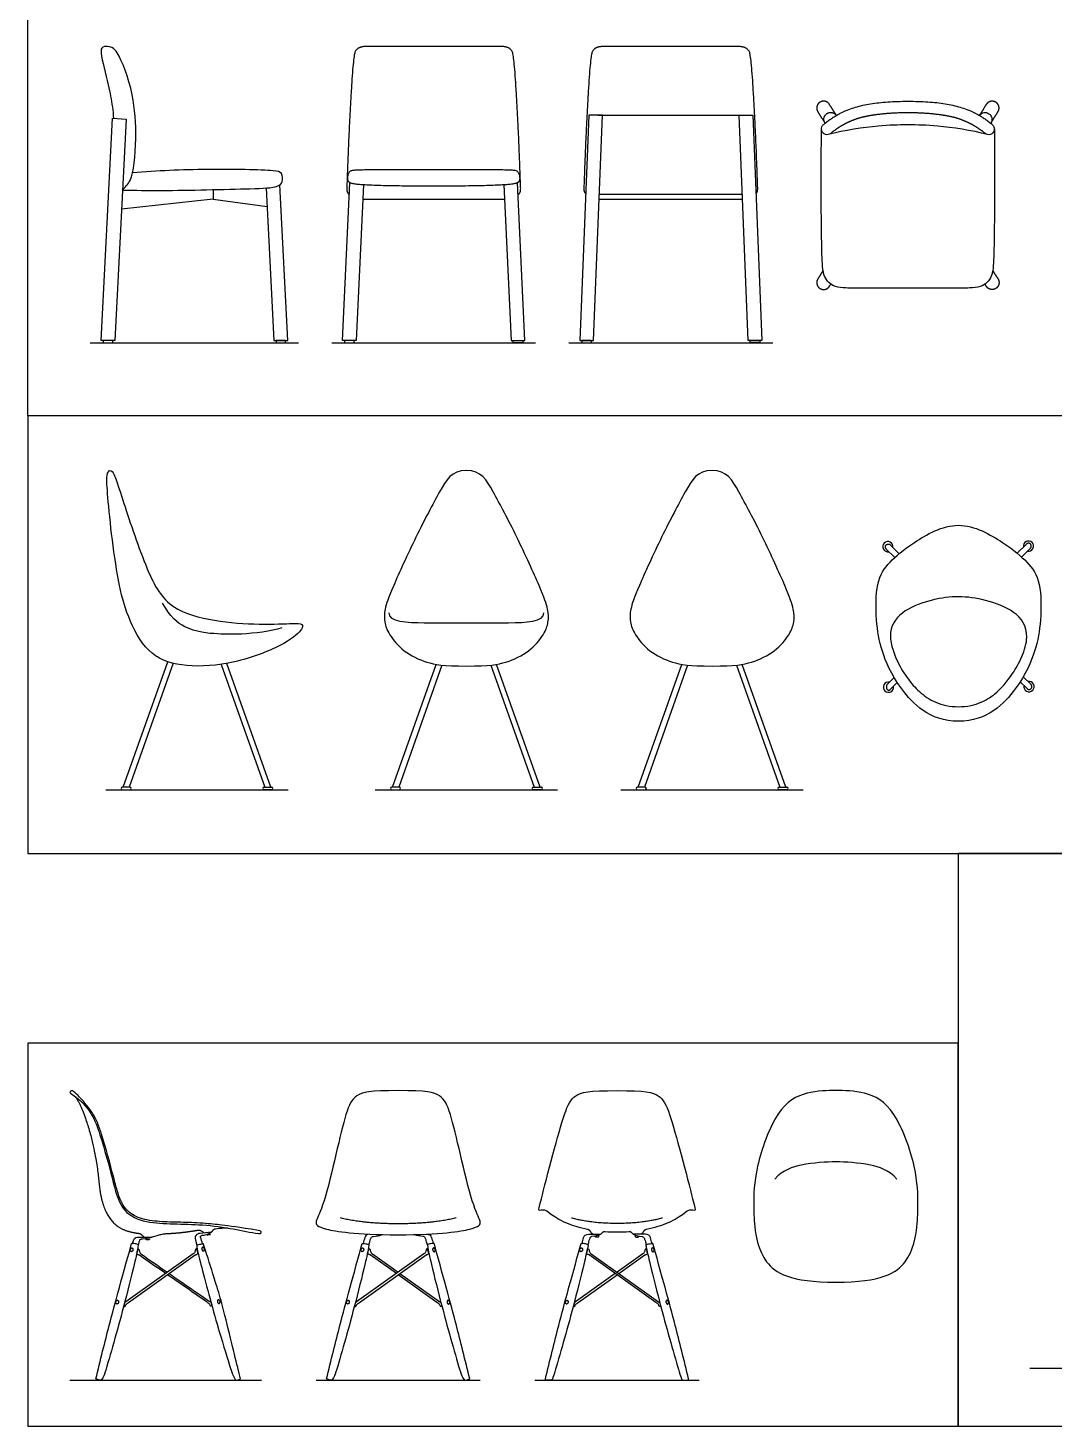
# Model space of a CAD drawing. Header units: millimetres. Extents: x 0 to 12.5, y -0.3 to 20.
# Drawn here: x 0.043 to 2.901, y 8.109 to 12.003 of the extents above; entities that cross this region are included whole.
import ezdxf

# ---------------------------------------------------------------- set-up
doc = ezdxf.new("R2010")
doc.units = ezdxf.units.MM
for name, color, linetype, true_color in [('AG-DETAIL', 7, 'Continuous', 0x66ffff), ('AG-DETAIL-DIAGRAM', 7, 'Continuous', 0xccff66), ('AG-DIAGRAM', 7, 'Continuous', 0xfecc66), ('AG-FURNITURE', 7, 'Continuous', 0x66ccff), ('X-VPRT', 6, 'Continuous', 0xff00ff)]:
    doc.layers.add(name, color=color, linetype=linetype, true_color=true_color)

msp = doc.modelspace()

# ---------------------------------------------------------------- linework, layer by layer
at = {"layer": 'AG-DETAIL'}
msp.add_open_spline([(2.7854, 10.205), (2.7699, 10.1821), (2.7521, 10.161), (2.7231, 10.1379), (2.698, 10.1241), (2.6682, 10.1148), (2.635, 10.1119), (2.6018, 10.1148), (2.572, 10.1241), (2.5469, 10.1379), (2.5179, 10.161), (2.4912, 10.1927), (2.4563, 10.2502), (2.4252, 10.3604), (2.5697, 10.4223), (2.7003, 10.4223), (2.8448, 10.3604), (2.8137, 10.2502), (2.7947, 10.2188), (2.7854, 10.205)], degree=3, knots=[1.787258, 1.787258, 1.787258, 1.787258, 2.222495, 2.307141, 2.394358, 2.487549, 2.592821, 2.698094, 2.791285, 2.878501, 2.963147, 3.137518, 3.372861, 3.79175, 4.721974, 5.652198, 6.582416, 6.843283, 7.104149, 7.104149, 7.104149, 7.104149], dxfattribs=at)
at = {"layer": 'AG-DETAIL-DIAGRAM'}
msp.add_open_spline([(1.8108, 8.6885), (1.7553, 8.6734), (1.6838, 8.6734), (1.6123, 8.6734), (1.5568, 8.6885)], degree=2, knots=[0.1470766, 0.1470766, 0.1470766, 0.5937379, 0.5937379, 1.0403992, 1.0403992, 1.0403992], dxfattribs=at)
at = {"layer": 'AG-DIAGRAM'}
msp.add_line((2.8338, 8.2707), (4.0174, 8.2707), dxfattribs=at)
for points in [[(0.2164, 11.1265), (0.7966, 11.1265)], [(0.8896, 11.1265), (1.4569, 11.1265)], [(1.5492, 11.1265), (2.1181, 11.1265)], [(0.2598, 9.8816), (0.7678, 9.8816)], [(1.0102, 9.8816), (1.5182, 9.8816)], [(1.6946, 9.8816), (2.2026, 9.8816)], [(0.1598, 8.2369), (0.6932, 8.2369)], [(0.8456, 8.2369), (1.3028, 8.2369)], [(1.4552, 8.2369), (1.9124, 8.2369)]]:
    msp.add_lwpolyline(points, dxfattribs=at)
msp.add_open_spline([(0.7499, 10.3327), (0.7201, 10.3223), (0.6492, 10.3141), (0.5778, 10.3141), (0.4873, 10.3222), (0.4391, 10.3629), (0.418, 10.4014)], degree=3, knots=[0.266095, 0.266095, 0.266095, 0.266095, 2, 3, 4, 4.700487, 4.700487, 4.700487, 4.700487], dxfattribs=at)
at = {"layer": 'AG-FURNITURE'}
for p, q in [((0.3084, 9.8885), (0.4322, 10.2381)), ((0.4475, 10.2337), (0.3252, 9.8885)), ((0.5812, 10.2308), (0.7024, 9.8885)), ((0.7192, 9.8885), (0.5971, 10.2334)), ((1.0588, 9.8885), (1.1801, 10.2308)), ((1.1961, 10.2287), (1.0757, 9.8885)), ((1.3323, 10.2287), (1.4528, 9.8885)), ((1.4697, 9.8885), (1.3484, 10.2308)), ((1.7432, 9.8885), (1.8645, 10.2308)), ((1.8805, 10.2287), (1.7601, 9.8885)), ((2.0167, 10.2287), (2.1372, 9.8885)), ((2.1541, 9.8885), (2.0328, 10.2308)), ((0.5168, 8.5898), (0.5136, 8.6025)), ((0.9889, 8.5898), (0.9921, 8.6025)), ((1.1595, 8.5898), (1.1562, 8.6025)), ((1.5985, 8.5898), (1.6017, 8.6025)), ((1.7691, 8.5898), (1.7658, 8.6025)), ((0.3127, 8.4544), (0.3095, 8.4424)), ((0.9554, 8.4544), (0.9522, 8.4424)), ((1.193, 8.4544), (1.1962, 8.4424)), ((1.565, 8.4544), (1.5618, 8.4424)), ((1.8026, 8.4544), (1.8058, 8.4424))]:
    msp.add_line(p, q, dxfattribs=at)
for points in [[(0.2465, 11.1329), (0.2782, 11.7518), (0.3165, 11.7497), (0.2848, 11.1329)], [(1.6179, 11.1329), (1.643, 11.7604), (1.605, 11.7604), (1.5799, 11.1329)], [(2.0494, 11.1329), (2.0243, 11.7604), (2.0623, 11.7604), (2.0874, 11.1329)], [(0.2791, 11.1329), (0.2522, 11.1329), (0.2522, 11.1265), (0.2791, 11.1265)], [(0.7608, 11.1329), (0.7339, 11.1329), (0.7339, 11.1265), (0.7608, 11.1265)]]:
    msp.add_lwpolyline(points, close=True, dxfattribs=at)
for points in [[(1.6304, 11.7604), (1.8337, 11.7604), (2.0369, 11.7604)], [(0.7064, 11.5576), (0.7282, 11.1329), (0.7665, 11.1329), (0.7443, 11.5663)], [(0.9778, 11.5663), (0.9576, 11.1329), (0.9193, 11.1329), (0.9397, 11.5725)], [(1.3687, 11.5663), (1.3889, 11.1329), (1.4273, 11.1329), (1.4068, 11.5725)], [(0.5589, 11.5531), (0.5589, 11.5268)], [(2.0331, 11.5393), (1.8337, 11.5393), (1.6342, 11.5393)], [(0.5589, 11.5268), (0.3036, 11.4988)], [(0.5589, 11.5268), (0.709, 11.5059)], [(0.9759, 11.5268), (1.1733, 11.5268), (1.3706, 11.5268)], [(1.6337, 11.5268), (1.8337, 11.5268), (2.0336, 11.5268)], [(2.4696, 10.5388), (2.444, 10.5642)], [(2.8242, 10.5658), (2.7988, 10.5402)], [(2.8108, 10.5298), (2.8355, 10.5547)], [(2.4328, 10.553), (2.4576, 10.5283)], [(2.4558, 10.1943), (2.4344, 10.1727)], [(2.4457, 10.1615), (2.4645, 10.1805)], [(2.8066, 10.1823), (2.8259, 10.1631)], [(2.8371, 10.1744), (2.8152, 10.1961)], [(0.5032, 8.5884), (0.3155, 8.4548)], [(0.3234, 8.4536), (0.5091, 8.5858)], [(1.1458, 8.5884), (0.9582, 8.4548)], [(0.9661, 8.4536), (1.1518, 8.5858)], [(1.0694, 8.534), (0.9966, 8.5858)], [(1.0026, 8.5884), (1.0742, 8.5374)], [(1.7919, 8.4536), (1.6062, 8.5858)], [(1.6122, 8.5884), (1.7998, 8.4548)], [(1.7554, 8.5884), (1.6838, 8.5374)], [(1.6886, 8.534), (1.7614, 8.5858)], [(1.1823, 8.4536), (1.0742, 8.5305)], [(1.079, 8.534), (1.1902, 8.4548)], [(1.679, 8.534), (1.5678, 8.4548)], [(1.5757, 8.4536), (1.6838, 8.5305)], [(1.4993, 8.2369), (1.4882, 8.2369)], [(1.8683, 8.2369), (1.8794, 8.2369)]]:
    msp.add_lwpolyline(points, dxfattribs=at)
at = {"layer": 'AG-FURNITURE', "extrusion": (0, 0, -1)}
msp.add_arc((-2.709, 11.7488), 0.0192, 34.8999, 214.3883, dxfattribs=at)
at = {"layer": 'AG-FURNITURE'}
for centre, radius, start, end in [((2.4384, 10.5586), 0.0143, 349.0544, 281.4301), ((2.8299, 10.5602), 0.0143, 259.0544, 191.4301), ((2.44, 10.1671), 0.0143, 79.0544, 11.4301), ((2.8315, 10.1688), 0.0143, 169.0544, 101.4301), ((0.3056, 9.8851), 0.00343, 90, 180), ((0.3056, 9.8851), 0.00343, 180, 270), ((0.3273, 9.8851), 0.00343, 0, 90), ((0.3273, 9.8851), 0.00343, 270, 0), ((0.7004, 9.8851), 0.00343, 90, 180), ((0.7004, 9.8851), 0.00343, 180, 270), ((0.722, 9.8851), 0.00343, 0, 90), ((0.722, 9.8851), 0.00343, 270, 0), ((1.056, 9.8851), 0.00343, 90, 180), ((1.056, 9.8851), 0.00343, 180, 270), ((1.0777, 9.8851), 0.00343, 0, 90), ((1.0777, 9.8851), 0.00343, 270, 0), ((1.4508, 9.8851), 0.00343, 90, 180), ((1.4508, 9.8851), 0.00343, 180, 270), ((1.4725, 9.8851), 0.00343, 0, 90), ((1.4725, 9.8851), 0.00343, 270, 0), ((1.7404, 9.8851), 0.00343, 90, 180), ((1.7404, 9.8851), 0.00343, 180, 270), ((1.7621, 9.8851), 0.00343, 0, 90), ((1.7621, 9.8851), 0.00343, 270, 0), ((2.1352, 9.8851), 0.00343, 90, 180), ((2.1352, 9.8851), 0.00343, 180, 270), ((2.1569, 9.8851), 0.00343, 0, 90), ((2.1569, 9.8851), 0.00343, 270, 0), ((1.6275, 8.66), 0.0198, 213.0331, 234.7018), ((1.6275, 8.66), 0.0198, 305.3038, 319.7433), ((1.74, 8.66), 0.0198, 220.2567, 234.6962), ((1.74, 8.66), 0.0198, 305.2982, 326.9669), ((0.3734, 8.6298), 0.00164, 178.9099, 267.4984), ((0.3796, 8.6295), 0.00164, 267.4984, 357.4984), ((0.5431, 8.6427), 0.00164, 196.65, 278.7462), ((0.5492, 8.6436), 0.00164, 278.7462, 8.7462), ((1.6247, 8.6371), 0.0015, 180, 270), ((1.6313, 8.6371), 0.0015, 270, 0), ((1.7363, 8.6371), 0.0015, 180, 270), ((1.7429, 8.6371), 0.0015, 270, 0)]:
    msp.add_arc(centre, radius, start, end, dxfattribs=at)
for points, degree, knots in [([(0.3064, 11.552), (0.3142, 11.5611), (0.3356, 11.5776), (0.3466, 11.6867), (0.3383, 11.8304), (0.2981, 11.9274), (0.2788, 11.9515), (0.2469, 11.9537), (0.2449, 11.9299), (0.2675, 11.8427), (0.277, 11.7957), (0.2805, 11.7629), (0.2813, 11.7516)], 3, [0, 0, 0, 0, 0.343829, 0.997006, 1.548212, 2.239576, 2.475343, 2.75854, 3.000371, 3.548992, 4.001665, 4.2151, 4.2151, 4.2151, 4.2151]), ([(1.4083, 11.5397), (1.4157, 11.5442), (1.415, 11.5708), (1.4091, 11.7252), (1.398, 11.9172), (1.3881, 11.952), (1.3293, 11.952), (1.2179, 11.952), (1.1733, 11.952), (1.1286, 11.952), (1.0172, 11.952), (0.9584, 11.952), (0.9485, 11.9172), (0.9374, 11.7252), (0.9315, 11.5708), (0.9309, 11.5442), (0.9382, 11.5397)], 2, [-1.985291, -1.985291, -1.985291, -1.822013, -1.518344, -1.214675, -0.911006, -0.607338, -0.303669, 0, 0, 0.303669, 0.607338, 0.911006, 1.214675, 1.518344, 1.822013, 1.985291, 1.985291, 1.985291]), ([(2.071, 11.5426), (2.0761, 11.5466), (2.0754, 11.5708), (2.0695, 11.7252), (2.0584, 11.9172), (2.0485, 11.952), (1.9897, 11.952), (1.8783, 11.952), (1.8337, 11.952), (1.789, 11.952), (1.6776, 11.952), (1.6188, 11.952), (1.6089, 11.9172), (1.5978, 11.7252), (1.5919, 11.5708), (1.5913, 11.5466), (1.5963, 11.5426)], 2, [-1.985291, -1.985291, -1.985291, -1.822013, -1.518344, -1.214675, -0.911006, -0.607338, -0.303669, 0, 0, 0.303669, 0.607338, 0.911006, 1.214675, 1.518344, 1.822013, 1.985291, 1.985291, 1.985291]), ([(2.7349, 11.7222), (2.7369, 11.382), (2.7247, 11.2789), (2.6018, 11.2789), (2.5638, 11.2789), (2.4941, 11.2789), (2.4243, 11.2789), (2.3863, 11.2789), (2.2634, 11.2789), (2.2512, 11.382), (2.2532, 11.7222)], 2, [-2.25491, -2.25491, -2.25491, -1.691182, -1.127455, -0.563727, 0, 0, 0.563727, 1.127455, 1.691182, 2.25491, 2.25491, 2.25491]), ([(2.7163, 11.7063), (2.6709, 11.7185), (2.5774, 11.732), (2.5217, 11.7333), (2.4664, 11.7333), (2.4107, 11.732), (2.3172, 11.7185), (2.2718, 11.7063)], 3, [-1.202336, -1.202336, -1.202336, -1.202336, -0.522446, 0, 0, 0.522446, 1.202336, 1.202336, 1.202336, 1.202336]), ([(0.3064, 11.552), (0.3437, 11.5514), (0.4134, 11.5493), (0.6553, 11.5553), (0.7349, 11.558), (0.7546, 11.5733), (0.7513, 11.6022), (0.7203, 11.6081), (0.53, 11.6111), (0.4041, 11.6055), (0.3342, 11.6002)], 3, [0, 0, 0, 0, 0.606075, 1.499373, 1.999177, 2.245703, 2.516327, 2.798748, 3.570885, 4.401201, 4.401201, 4.401201, 4.401201]), ([(1.1733, 11.6091), (1.0883, 11.6091), (0.9517, 11.6091), (0.9371, 11.604), (0.9326, 11.584), (0.9376, 11.5696), (0.9972, 11.5646), (1.1328, 11.5623), (1.1733, 11.5623), (1.2137, 11.5623), (1.3493, 11.5646), (1.4089, 11.5696), (1.4139, 11.584), (1.4094, 11.604), (1.3948, 11.6091), (1.2582, 11.6091), (1.1733, 11.6091)], 2, [0, 0, 0, 0.238416, 0.476833, 0.715249, 0.953665, 1.192082, 1.430498, 1.668914, 1.668914, 1.907331, 2.145747, 2.384163, 2.622579, 2.860996, 3.099412, 3.337828, 3.337828, 3.337828]), ([(0.925, 11.1329), (0.9384, 11.1329), (0.9519, 11.1329), (0.9519, 11.1297), (0.9519, 11.1265), (0.9384, 11.1265), (0.925, 11.1265), (0.925, 11.1297), (0.925, 11.1329)], 2, [0, 0, 0, 0.0441254, 0.0441254, 0.0649315, 0.0649315, 0.1090569, 0.1090569, 0.1298629, 0.1298629, 0.1298629]), ([(1.4215, 11.1329), (1.4081, 11.1329), (1.3946, 11.1329), (1.3946, 11.1297), (1.3946, 11.1265), (1.4081, 11.1265), (1.4215, 11.1265), (1.4215, 11.1297), (1.4215, 11.1329)], 2, [0, 0, 0, 0.0441254, 0.0441254, 0.0649315, 0.0649315, 0.1090569, 0.1090569, 0.1298629, 0.1298629, 0.1298629]), ([(1.5854, 11.1329), (1.5988, 11.1329), (1.6123, 11.1329), (1.6123, 11.1297), (1.6123, 11.1265), (1.5988, 11.1265), (1.5854, 11.1265), (1.5854, 11.1297), (1.5854, 11.1329)], 2, [0, 0, 0, 0.0441254, 0.0441254, 0.0649315, 0.0649315, 0.1090569, 0.1090569, 0.1298629, 0.1298629, 0.1298629]), ([(2.0819, 11.1329), (2.0685, 11.1329), (2.055, 11.1329), (2.055, 11.1297), (2.055, 11.1265), (2.0685, 11.1265), (2.0819, 11.1265), (2.0819, 11.1297), (2.0819, 11.1329)], 2, [0, 0, 0, 0.0441254, 0.0441254, 0.0649315, 0.0649315, 0.1090569, 0.1090569, 0.1298629, 0.1298629, 0.1298629]), ([(1.2642, 10.7706), (1.3054, 10.7706), (1.3349, 10.7204), (1.4044, 10.5894), (1.4758, 10.4324), (1.4933, 10.3822), (1.4933, 10.3479), (1.4829, 10.3166), (1.4414, 10.2653), (1.375, 10.2338), (1.3286, 10.2261), (1.2642, 10.2261), (1.1998, 10.2261), (1.1535, 10.2338), (1.0871, 10.2653), (1.0456, 10.3166), (1.0352, 10.3479), (1.0352, 10.3822), (1.0527, 10.4324), (1.1241, 10.5894), (1.1935, 10.7204), (1.2231, 10.7706), (1.2642, 10.7706)], 3, [0, 0, 0, 0, 0.286774, 0.573547, 0.860321, 1.147094, 1.433868, 1.720641, 2.007415, 2.294188, 2.580962, 2.580962, 2.580962, 2.867735, 3.154509, 3.441282, 3.728056, 4.01483, 4.301603, 4.588377, 4.87515, 5.161924, 5.161924, 5.161924, 5.161924]), ([(1.9486, 10.7706), (1.9898, 10.7706), (2.0193, 10.7204), (2.0888, 10.5894), (2.1602, 10.4324), (2.1777, 10.3822), (2.1777, 10.3479), (2.1673, 10.3166), (2.1258, 10.2653), (2.0594, 10.2338), (2.013, 10.2261), (1.9486, 10.2261), (1.8842, 10.2261), (1.8379, 10.2338), (1.7715, 10.2653), (1.73, 10.3166), (1.7196, 10.3479), (1.7196, 10.3822), (1.7371, 10.4324), (1.8085, 10.5894), (1.878, 10.7204), (1.9075, 10.7706), (1.9486, 10.7706)], 3, [0, 0, 0, 0, 0.286774, 0.573547, 0.860321, 1.147094, 1.433868, 1.720641, 2.007415, 2.294188, 2.580962, 2.580962, 2.580962, 2.867735, 3.154509, 3.441282, 3.728056, 4.01483, 4.301603, 4.588377, 4.87515, 5.161924, 5.161924, 5.161924, 5.161924]), ([(0.6845, 8.6537), (0.6928, 8.6524), (0.6942, 8.648), (0.6902, 8.6443), (0.6766, 8.6465), (0.6539, 8.65), (0.6004, 8.6624), (0.5166, 8.6715), (0.4397, 8.6719), (0.3612, 8.6763), (0.3007, 8.7088), (0.2792, 8.7923), (0.2454, 8.9226), (0.2155, 9), (0.1617, 9.0361), (0.1608, 9.0368), (0.1583, 9.039), (0.1639, 9.0445), (0.1674, 9.043), (0.1697, 9.041), (0.1823, 9.0301), (0.1977, 9.0137), (0.2223, 8.9839), (0.2378, 8.953), (0.2581, 8.8925), (0.2714, 8.8416), (0.2818, 8.8013), (0.2849, 8.7892), (0.2907, 8.767), (0.3005, 8.737), (0.3143, 8.7135), (0.3336, 8.6975), (0.3564, 8.6874), (0.3914, 8.6793), (0.4394, 8.677), (0.4997, 8.6763), (0.5523, 8.6725), (0.5955, 8.6668), (0.6289, 8.6635), (0.6845, 8.6537)], 3, [-0.102972, -0.102972, -0.102972, -0.102972, -0.051486, 0, 0, 0, 0.257631, 0.57634, 0.895049, 1.213759, 1.532468, 1.851177, 2.169886, 2.488596, 2.488596, 2.488596, 2.595241, 2.728072, 2.863408, 2.863408, 2.863408, 3.009211, 3.131071, 3.241508, 3.348289, 3.758471, 3.758471, 3.758471, 3.8816, 3.983743, 4.068807, 4.147006, 4.227011, 4.313475, 4.498718, 4.699021, 4.907064, 5.016846, 5.314298, 5.314298, 5.314298, 5.314298]), ([(1.0742, 9.0434), (1.1529, 9.0434), (1.1962, 9.0345), (1.2189, 8.9888), (1.246, 8.8712), (1.2825, 8.7176), (1.3084, 8.6762), (1.2969, 8.6588), (1.1965, 8.6428), (1.0742, 8.6419), (0.9518, 8.6428), (0.8515, 8.6588), (0.84, 8.6762), (0.8659, 8.7176), (0.9024, 8.8712), (0.9295, 8.9888), (0.9522, 9.0345), (0.9955, 9.0434), (1.0742, 9.0434)], 3, [0, 0, 0, 0, 0.207115, 0.414229, 0.621344, 0.828458, 1.035573, 1.242688, 1.449802, 1.449802, 1.449802, 1.656917, 1.864031, 2.071146, 2.278261, 2.485375, 2.69249, 2.899604, 2.899604, 2.899604, 2.899604]), ([(2.4634, 8.7971), (2.4401, 8.8227), (2.3812, 8.8413), (2.3199, 8.8449), (2.2934, 8.8449), (2.2669, 8.8449), (2.2056, 8.8413), (2.1467, 8.8227), (2.1234, 8.7971)], 3, [2.172424, 2.172424, 2.172424, 2.172424, 2.478273, 2.891319, 2.891319, 2.891319, 3.304364, 3.610214, 3.610214, 3.610214, 3.610214]), ([(1.236, 8.6888), (1.1693, 8.6724), (1.0742, 8.6724), (0.9791, 8.6724), (0.9124, 8.6888)], 2, [0, 0, 0, 0.593738, 0.593738, 1.187476, 1.187476, 1.187476]), ([(0.5226, 8.6456), (0.518, 8.645), (0.5143, 8.6436), (0.5113, 8.6407), (0.5069, 8.6361), (0.5084, 8.6294), (0.5129, 8.6127), (0.5149, 8.6134), (0.5187, 8.6144), (0.5244, 8.616), (0.5279, 8.6165), (0.5294, 8.6168), (0.5276, 8.623), (0.5257, 8.6292), (0.5239, 8.6354)], 3, [1.0409943, 1.0409943, 1.0409943, 1.0409943, 1.0835339, 1.0835339, 1.0835339, 1.2011485, 1.2011485, 1.2011485, 1.2603886, 1.3223596, 1.3663939, 1.3663939, 1.3663939, 1.3769157, 1.3769157, 1.3769157, 1.3769157]), ([(0.5284, 8.6404), (0.534, 8.6411), (0.546, 8.6427), (0.5536, 8.6491), (0.543, 8.6477), (0.5323, 8.6466), (0.5226, 8.6456)], 3, [0.9108151, 0.9108151, 0.9108151, 0.9108151, 0.9353912, 0.9353912, 0.9353912, 1.0409943, 1.0409943, 1.0409943, 1.0409943]), ([(0.5656, 8.6588), (0.5714, 8.6597), (0.5823, 8.6609), (0.5945, 8.661), (0.6002, 8.6608)], 3, [0.0191148, 0.0191148, 0.0191148, 0.0191148, 0.259639, 0.4805517, 0.4805517, 0.4805517, 0.4805517]), ([(0.3502, 8.6137), (0.3475, 8.595), (0.3392, 8.5592), (0.3087, 8.4373), (0.2838, 8.3477), (0.2593, 8.2626), (0.2536, 8.246), (0.247, 8.2369), (0.2433, 8.2369), (0.2396, 8.2369), (0.2323, 8.2404), (0.2441, 8.2904), (0.2704, 8.3956), (0.2912, 8.4719), (0.3236, 8.5891), (0.3315, 8.6175)], 3, [0, 0, 0, 0, 0.175956, 0.437556, 0.678549, 0.897349, 1.001804, 1.001804, 1.001804, 1.012314, 1.012314, 1.012314, 1.302101, 1.551261, 1.767945, 1.767945, 1.767945, 1.767945]), ([(0.3479, 8.6353), (0.3407, 8.6354), (0.3374, 8.6309), (0.3341, 8.6179), (0.3365, 8.6178), (0.3413, 8.6174), (0.3484, 8.6148), (0.3502, 8.6137), (0.3512, 8.6174), (0.3528, 8.6247), (0.3547, 8.6284), (0.3575, 8.6293), (0.3594, 8.6295), (0.379, 8.6298), (0.3878, 8.6356), (0.3737, 8.6351), (0.3597, 8.6352), (0.3479, 8.6353)], 3, [0, 0, 0, 0, 0.0642411, 0.0642411, 0.0642411, 0.1269155, 0.2046292, 0.2046292, 0.2046292, 0.2841839, 0.3895837, 0.4267834, 0.4267834, 0.4549814, 0.4549814, 0.4549814, 0.5929008, 0.5929008, 0.5929008, 0.5929008]), ([(0.5129, 8.6127), (0.5145, 8.5987), (0.5226, 8.5666), (0.569, 8.3911), (0.6024, 8.2854), (0.6124, 8.2531), (0.6208, 8.2369), (0.625, 8.2369), (0.6291, 8.2369), (0.6353, 8.2406), (0.6327, 8.2508), (0.6264, 8.2755), (0.6066, 8.3554), (0.5835, 8.4512), (0.5657, 8.5093), (0.5419, 8.5847), (0.5337, 8.6104), (0.5316, 8.617)], 3, [-0.916283, -0.916283, -0.916283, -0.916283, -0.750665, -0.432314, -0.176728, -0.022994, -0.022994, -0.022994, -0.012568, -0.012568, -0.012568, 0.115251, 0.332601, 0.568272, 0.75781, 0.980377, 1.06126, 1.06126, 1.06126, 1.06126]), ([(0.9928, 8.6137), (0.9902, 8.595), (0.9819, 8.5592), (0.9514, 8.4373), (0.9264, 8.3477), (0.9019, 8.2626), (0.8963, 8.246), (0.8897, 8.2369), (0.886, 8.2369), (0.8823, 8.2369), (0.875, 8.2404), (0.8867, 8.2904), (0.9131, 8.3956), (0.9336, 8.4707), (0.9648, 8.5839), (0.9742, 8.6178)], 3, [0, 0, 0, 0, 0.175977, 0.437608, 0.67863, 0.897456, 1.001924, 1.001924, 1.001924, 1.012434, 1.012434, 1.012434, 1.302256, 1.551446, 1.755736, 1.755736, 1.755736, 1.755736]), ([(0.9742, 8.6178), (0.9744, 8.6178), (0.9749, 8.6178), (0.9761, 8.6179), (0.9767, 8.6179)], 3, [1.755736, 1.755736, 1.755736, 1.755736, 1.8035766, 1.8815617, 1.8815617, 1.8815617, 1.8815617]), ([(0.9939, 8.6438), (0.987, 8.6432), (0.9827, 8.6399), (0.9811, 8.6339), (0.9796, 8.6286), (0.9782, 8.6233), (0.9767, 8.6179), (0.9791, 8.6178), (0.984, 8.6174), (0.991, 8.6148), (0.9928, 8.6137), (0.9939, 8.6174), (0.9955, 8.6247), (0.9985, 8.6337), (1.0017, 8.6366), (1.0035, 8.6369), (1.0044, 8.637), (1.0145, 8.6385), (1.021, 8.6384), (1.0295, 8.6426)], 3, [-0.066179, -0.066179, -0.066179, -0.066179, 0.0003767, 0.0003767, 0.0003767, 0.0094182, 0.0094182, 0.0094182, 0.0724493, 0.1506053, 0.1506053, 0.1506053, 0.2306128, 0.2896457, 0.3366126, 0.3740241, 0.3740241, 0.3740241, 0.3899717, 0.3899717, 0.3899717, 0.3899717]), ([(1.1544, 8.6438), (1.1614, 8.6432), (1.1657, 8.6399), (1.1673, 8.6339), (1.1688, 8.6286), (1.1702, 8.6233), (1.1717, 8.6179), (1.1693, 8.6178), (1.1644, 8.6174), (1.1574, 8.6148), (1.1556, 8.6137), (1.1545, 8.6174), (1.1529, 8.6247), (1.1499, 8.6337), (1.1467, 8.6366), (1.1449, 8.6369), (1.144, 8.637), (1.1339, 8.6385), (1.1274, 8.6384), (1.1189, 8.6426)], 3, [-0.066179, -0.066179, -0.066179, -0.066179, 0.0003767, 0.0003767, 0.0003767, 0.0094182, 0.0094182, 0.0094182, 0.0724493, 0.1506053, 0.1506053, 0.1506053, 0.2306128, 0.2896457, 0.3366126, 0.3740241, 0.3740241, 0.3740241, 0.3899717, 0.3899717, 0.3899717, 0.3899717]), ([(1.1556, 8.6137), (1.1582, 8.595), (1.1665, 8.5592), (1.197, 8.4373), (1.2219, 8.3477), (1.2465, 8.2626), (1.2521, 8.246), (1.2587, 8.2369), (1.2624, 8.2369), (1.2661, 8.2369), (1.2734, 8.2404), (1.2616, 8.2904), (1.2353, 8.3956), (1.2148, 8.4707), (1.1836, 8.5838), (1.1742, 8.6177)], 3, [0, 0, 0, 0, 0.175977, 0.437609, 0.678631, 0.897457, 1.001925, 1.001925, 1.001925, 1.012436, 1.012436, 1.012436, 1.302258, 1.551448, 1.755616, 1.755616, 1.755616, 1.755616]), ([(1.1742, 8.6177), (1.1739, 8.6178), (1.1731, 8.6179), (1.1721, 8.6179), (1.1717, 8.6179)], 3, [1.7556164, 1.7556164, 1.7556164, 1.7556164, 1.8163635, 1.8853478, 1.8853478, 1.8853478, 1.8853478]), ([(1.4846, 8.2404), (1.4963, 8.2904), (1.5227, 8.3956), (1.5434, 8.4716), (1.5756, 8.5884), (1.5837, 8.6175)], 3, [1.0250458, 1.0250458, 1.0250458, 1.0250458, 1.3099502, 1.554912, 1.7645918, 1.7645918, 1.7645918, 1.7645918]), ([(1.6039, 8.6129), (1.5998, 8.595), (1.5915, 8.5592), (1.561, 8.4373), (1.536, 8.3477), (1.5115, 8.2626), (1.5059, 8.246), (1.5038, 8.2398)], 3, [0.0297893, 0.0297893, 0.0297893, 0.0297893, 0.2027802, 0.4599729, 0.6969052, 0.9120185, 1.0111158, 1.0111158, 1.0111158, 1.0111158]), ([(1.5837, 8.6175), (1.5841, 8.6176), (1.5848, 8.6178), (1.5858, 8.6179), (1.5863, 8.6179)], 3, [1.7645918, 1.7645918, 1.7645918, 1.7645918, 1.8256996, 1.8952129, 1.8952129, 1.8952129, 1.8952129]), ([(1.6389, 8.6439), (1.6324, 8.6439), (1.6185, 8.6439), (1.6047, 8.6439), (1.5971, 8.6435), (1.5924, 8.6402), (1.5907, 8.6339), (1.5892, 8.6286), (1.5878, 8.6233), (1.5863, 8.6179), (1.5887, 8.6178), (1.5936, 8.6174), (1.6006, 8.6148), (1.6024, 8.6137), (1.6035, 8.6174), (1.6051, 8.6247), (1.6081, 8.6337), (1.6113, 8.6366), (1.6131, 8.6369), (1.614, 8.637), (1.6241, 8.6385), (1.6306, 8.6384), (1.6389, 8.6439)], 3, [-0.2057911, -0.2057911, -0.2057911, -0.2057911, -0.068847, -0.068847, -0.068847, 0.0014715, 0.0014715, 0.0014715, 0.0105261, 0.0105261, 0.0105261, 0.0736487, 0.151918, 0.151918, 0.151918, 0.2320415, 0.29116, 0.338195, 0.3756607, 0.3756607, 0.3756607, 0.3916315, 0.3916315, 0.3916315, 0.3916315]), ([(1.7286, 8.6439), (1.7352, 8.6439), (1.749, 8.6439), (1.7629, 8.6439), (1.7705, 8.6435), (1.7752, 8.6402), (1.7769, 8.6339), (1.7784, 8.6286), (1.7798, 8.6233), (1.7813, 8.6179), (1.7789, 8.6178), (1.774, 8.6174), (1.767, 8.6148), (1.7652, 8.6137), (1.7641, 8.6174), (1.7625, 8.6247), (1.7595, 8.6337), (1.7563, 8.6366), (1.7545, 8.6369), (1.7536, 8.637), (1.7435, 8.6385), (1.737, 8.6384), (1.7286, 8.6439)], 3, [-0.2057911, -0.2057911, -0.2057911, -0.2057911, -0.068847, -0.068847, -0.068847, 0.0014715, 0.0014715, 0.0014715, 0.0105261, 0.0105261, 0.0105261, 0.0736487, 0.151918, 0.151918, 0.151918, 0.2320415, 0.29116, 0.338195, 0.3756607, 0.3756607, 0.3756607, 0.3916315, 0.3916315, 0.3916315, 0.3916315]), ([(1.7637, 8.6129), (1.7678, 8.595), (1.7761, 8.5592), (1.8066, 8.4373), (1.8315, 8.3477), (1.8561, 8.2626), (1.8617, 8.246), (1.8638, 8.2398)], 3, [0.0297893, 0.0297893, 0.0297893, 0.0297893, 0.2027802, 0.4599729, 0.6969052, 0.9120185, 1.0111158, 1.0111158, 1.0111158, 1.0111158]), ([(1.7839, 8.6176), (1.7835, 8.6177), (1.7828, 8.6178), (1.7818, 8.6179), (1.7813, 8.6179)], 3, [1.7648853, 1.7648853, 1.7648853, 1.7648853, 1.8234783, 1.8953166, 1.8953166, 1.8953166, 1.8953166]), ([(1.883, 8.2404), (1.8712, 8.2904), (1.8449, 8.3956), (1.8242, 8.4716), (1.7919, 8.5886), (1.7839, 8.6176)], 3, [1.0250458, 1.0250458, 1.0250458, 1.0250458, 1.3099503, 1.554912, 1.7648853, 1.7648853, 1.7648853, 1.7648853]), ([(0.4267, 8.5339), (0.4022, 8.5509), (0.3777, 8.5678), (0.3532, 8.5848), (0.3527, 8.585), (0.3517, 8.5855), (0.3501, 8.5856), (0.3481, 8.5869), (0.3466, 8.5879), (0.3459, 8.5884), (0.347, 8.5928), (0.348, 8.5972), (0.349, 8.6016), (0.3495, 8.6018), (0.3509, 8.6019), (0.353, 8.5996), (0.3528, 8.5969), (0.3541, 8.5935), (0.3557, 8.5905), (0.3579, 8.5883), (0.3592, 8.5875), (0.3833, 8.5708), (0.4073, 8.5541), (0.4315, 8.5374)], 3, [1.3480884, 1.3480884, 1.3480884, 1.3480884, 1.3899202, 1.3899202, 1.3899202, 1.4200774, 1.4487359, 1.4853909, 1.5192887, 1.5192887, 1.5192887, 1.5266558, 1.5266558, 1.5266558, 1.552817, 1.5921663, 1.6301334, 1.6741311, 1.7174813, 1.7670794, 1.7670794, 1.7670794, 1.8082553, 1.8082553, 1.8082553, 1.8082553]), ([(0.5136, 8.6025), (0.5129, 8.6028), (0.5114, 8.6031), (0.5092, 8.6006), (0.5094, 8.5979), (0.5081, 8.5944), (0.5066, 8.5914), (0.5044, 8.5892), (0.5032, 8.5884)], 3, [-0.2477243, -0.2477243, -0.2477243, -0.2477243, -0.2142625, -0.1749131, -0.1369461, -0.0929484, -0.0495982, 0, 0, 0, 0]), ([(0.5091, 8.5858), (0.5096, 8.586), (0.5106, 8.5865), (0.5122, 8.5866), (0.5143, 8.5881), (0.516, 8.5892), (0.5168, 8.5898)], 3, [0.4992787, 0.4992787, 0.4992787, 0.4992787, 0.5294359, 0.5580945, 0.5947494, 0.635794, 0.635794, 0.635794, 0.635794]), ([(0.9966, 8.5858), (0.9961, 8.586), (0.9951, 8.5865), (0.9935, 8.5866), (0.9914, 8.5881), (0.9897, 8.5892), (0.9889, 8.5898)], 3, [0.4992787, 0.4992787, 0.4992787, 0.4992787, 0.5294359, 0.5580945, 0.5947494, 0.635794, 0.635794, 0.635794, 0.635794]), ([(0.9921, 8.6025), (0.9928, 8.6028), (0.9943, 8.6031), (0.9966, 8.6006), (0.9963, 8.5979), (0.9976, 8.5944), (0.9992, 8.5914), (1.0013, 8.5892), (1.0026, 8.5884)], 3, [-0.2477243, -0.2477243, -0.2477243, -0.2477243, -0.2142625, -0.1749131, -0.1369461, -0.0929484, -0.0495982, 0, 0, 0, 0]), ([(1.1562, 8.6025), (1.1556, 8.6028), (1.154, 8.6031), (1.1518, 8.6006), (1.1521, 8.5979), (1.1508, 8.5944), (1.1492, 8.5914), (1.147, 8.5892), (1.1458, 8.5884)], 3, [-0.2477243, -0.2477243, -0.2477243, -0.2477243, -0.2142625, -0.1749131, -0.1369461, -0.0929484, -0.0495982, 0, 0, 0, 0]), ([(1.1518, 8.5858), (1.1523, 8.586), (1.1533, 8.5865), (1.1549, 8.5866), (1.157, 8.5881), (1.1587, 8.5892), (1.1595, 8.5898)], 3, [0.4992787, 0.4992787, 0.4992787, 0.4992787, 0.5294359, 0.5580945, 0.5947494, 0.635794, 0.635794, 0.635794, 0.635794]), ([(1.6062, 8.5858), (1.6057, 8.586), (1.6047, 8.5865), (1.6031, 8.5866), (1.601, 8.5881), (1.5993, 8.5892), (1.5985, 8.5898)], 3, [0.4992787, 0.4992787, 0.4992787, 0.4992787, 0.5294359, 0.5580945, 0.5947494, 0.635794, 0.635794, 0.635794, 0.635794]), ([(1.6017, 8.6025), (1.6024, 8.6028), (1.6039, 8.6031), (1.6062, 8.6006), (1.6059, 8.5979), (1.6072, 8.5944), (1.6088, 8.5914), (1.6109, 8.5892), (1.6122, 8.5884)], 3, [-0.2477243, -0.2477243, -0.2477243, -0.2477243, -0.2142625, -0.1749131, -0.1369461, -0.0929484, -0.0495982, 0, 0, 0, 0]), ([(1.7658, 8.6025), (1.7652, 8.6028), (1.7636, 8.6031), (1.7614, 8.6006), (1.7617, 8.5979), (1.7604, 8.5944), (1.7588, 8.5914), (1.7566, 8.5892), (1.7554, 8.5884)], 3, [-0.2477243, -0.2477243, -0.2477243, -0.2477243, -0.2142625, -0.1749131, -0.1369461, -0.0929484, -0.0495982, 0, 0, 0, 0]), ([(1.7614, 8.5858), (1.7619, 8.586), (1.7629, 8.5865), (1.7645, 8.5866), (1.7666, 8.5881), (1.7683, 8.5892), (1.7691, 8.5898)], 3, [0.4992787, 0.4992787, 0.4992787, 0.4992787, 0.5294359, 0.5580945, 0.5947494, 0.635794, 0.635794, 0.635794, 0.635794]), ([(0.4364, 8.534), (0.4739, 8.508), (0.5115, 8.482), (0.5495, 8.4559), (0.5499, 8.4556), (0.5508, 8.4553), (0.5519, 8.4554), (0.5524, 8.4555), (0.5534, 8.4515), (0.5545, 8.4475), (0.5556, 8.4435), (0.5548, 8.4432), (0.5527, 8.4428), (0.5502, 8.4449), (0.5504, 8.4472), (0.5467, 8.4505), (0.5425, 8.4537), (0.5406, 8.455), (0.5042, 8.4802), (0.4679, 8.5054), (0.4315, 8.5305)], 3, [1.8110247, 1.8110247, 1.8110247, 1.8110247, 1.8749311, 1.8749311, 1.8749311, 1.9025679, 1.931458, 1.931458, 1.931458, 1.9382017, 1.9382017, 1.9382017, 1.9775224, 2.0166403, 2.0490409, 2.0987961, 2.1595967, 2.1595967, 2.1595967, 2.2217512, 2.2217512, 2.2217512, 2.2217512]), ([(0.3095, 8.4424), (0.3104, 8.4421), (0.3124, 8.4418), (0.3149, 8.4439), (0.3147, 8.4461), (0.3183, 8.4495), (0.3215, 8.4523), (0.3234, 8.4536)], 3, [0.1711223, 0.1711223, 0.1711223, 0.1711223, 0.210443, 0.2495609, 0.2819614, 0.3317167, 0.3925173, 0.3925173, 0.3925173, 0.3925173]), ([(0.3155, 8.4548), (0.3151, 8.4546), (0.3142, 8.4543), (0.3132, 8.4543), (0.3127, 8.4544)], 3, [0.10785172, 0.10785172, 0.10785172, 0.10785172, 0.13548842, 0.16437855, 0.16437855, 0.16437855, 0.16437855]), ([(0.9522, 8.4424), (0.9531, 8.4421), (0.9551, 8.4418), (0.9576, 8.4439), (0.9574, 8.4461), (0.961, 8.4495), (0.9642, 8.4523), (0.9661, 8.4536)], 3, [0.1711223, 0.1711223, 0.1711223, 0.1711223, 0.210443, 0.2495609, 0.2819614, 0.3317167, 0.3925173, 0.3925173, 0.3925173, 0.3925173]), ([(0.9582, 8.4548), (0.9578, 8.4546), (0.9569, 8.4543), (0.9559, 8.4543), (0.9554, 8.4544)], 3, [0.10785172, 0.10785172, 0.10785172, 0.10785172, 0.13548842, 0.16437855, 0.16437855, 0.16437855, 0.16437855]), ([(1.1962, 8.4424), (1.1953, 8.4421), (1.1933, 8.4418), (1.1908, 8.4439), (1.191, 8.4461), (1.1874, 8.4495), (1.1842, 8.4523), (1.1823, 8.4536)], 3, [0.1711223, 0.1711223, 0.1711223, 0.1711223, 0.210443, 0.2495609, 0.2819614, 0.3317167, 0.3925173, 0.3925173, 0.3925173, 0.3925173]), ([(1.1902, 8.4548), (1.1906, 8.4546), (1.1915, 8.4543), (1.1925, 8.4543), (1.193, 8.4544)], 3, [0.10785172, 0.10785172, 0.10785172, 0.10785172, 0.13548842, 0.16437855, 0.16437855, 0.16437855, 0.16437855]), ([(1.5618, 8.4424), (1.5627, 8.4421), (1.5647, 8.4418), (1.5672, 8.4439), (1.567, 8.4461), (1.5706, 8.4495), (1.5738, 8.4523), (1.5757, 8.4536)], 3, [0.1711223, 0.1711223, 0.1711223, 0.1711223, 0.210443, 0.2495609, 0.2819614, 0.3317167, 0.3925173, 0.3925173, 0.3925173, 0.3925173]), ([(1.5678, 8.4548), (1.5674, 8.4546), (1.5665, 8.4543), (1.5655, 8.4543), (1.565, 8.4544)], 3, [0.10785172, 0.10785172, 0.10785172, 0.10785172, 0.13548842, 0.16437855, 0.16437855, 0.16437855, 0.16437855]), ([(1.8058, 8.4424), (1.8049, 8.4421), (1.8029, 8.4418), (1.8004, 8.4439), (1.8006, 8.4461), (1.797, 8.4495), (1.7938, 8.4523), (1.7919, 8.4536)], 3, [0.1711223, 0.1711223, 0.1711223, 0.1711223, 0.210443, 0.2495609, 0.2819614, 0.3317167, 0.3925173, 0.3925173, 0.3925173, 0.3925173]), ([(1.7998, 8.4548), (1.8002, 8.4546), (1.8011, 8.4543), (1.8021, 8.4543), (1.8026, 8.4544)], 3, [0.10785172, 0.10785172, 0.10785172, 0.10785172, 0.13548842, 0.16437855, 0.16437855, 0.16437855, 0.16437855])]:
    msp.add_open_spline(points, degree=degree, knots=knots, dxfattribs=at)
for points, weights, degree, knots in [([(2.2633, 11.738), (2.2532, 11.7541), (2.243, 11.7702), (2.2388, 11.7769), (2.2406, 11.7847), (2.2424, 11.7924), (2.2491, 11.7966), (2.2558, 11.8008), (2.2636, 11.7991), (2.2713, 11.7973), (2.2755, 11.7906), (2.2852, 11.7752), (2.2948, 11.7598), (2.2839, 11.7754), (2.2682, 11.7646), (2.2525, 11.7537), (2.2633, 11.738)], [1, 1, 1, 0.923830012701, 1, 0.923830012701, 1, 0.923830012701, 1, 0.923830012701, 1, 1, 1, 0.708683318963, 1, 0.708683318963, 1], 2, [0.2352277, 0.2352277, 0.2352277, 0.3600782, 0.3600782, 0.4094686, 0.4094686, 0.4588591, 0.4588591, 0.5082495, 0.5082495, 0.55764, 0.55764, 0.6768834, 0.6768834, 0.7753511, 0.7753511, 0.8738188, 0.8738188, 0.8738188]), ([(2.4941, 11.7992), (2.3816, 11.7992), (2.3158, 11.7823), (2.2589, 11.7344), (2.2517, 11.7283), (2.2509, 11.7189), (2.257, 11.7118), (2.263, 11.7046), (2.2724, 11.7038), (2.2796, 11.7098), (2.304, 11.7305), (2.335, 11.7465), (2.3653, 11.7541), (2.3937, 11.7614), (2.4401, 11.7671), (2.4941, 11.7671), (2.548, 11.7671), (2.5944, 11.7614), (2.6228, 11.7541), (2.6531, 11.7465), (2.6841, 11.7305), (2.7085, 11.7098), (2.7157, 11.7038), (2.7251, 11.7046), (2.7311, 11.7118), (2.7372, 11.7189), (2.7364, 11.7283), (2.7292, 11.7344), (2.6723, 11.7823), (2.6065, 11.7992), (2.4941, 11.7992)], [1, 1, 1, 1, 0.804737854124, 0.804737854124, 1, 0.804737854124, 0.804737854124, 1, 1, 1, 1, 1, 1, 1, 1, 1, 1, 1, 1, 1, 0.804737854124, 0.804737854124, 1, 0.804737854124, 0.804737854124, 1, 1, 1, 1], 3, [-1.650532, -1.650532, -1.650532, -1.650532, -1.214369, -1.214369, -1.214369, -1.131743, -1.131743, -1.131743, -1.049118, -1.049118, -1.049118, -0.607184, -0.607184, -0.607184, -0.165251, -0.165251, -0.165251, 0.276683, 0.276683, 0.276683, 0.718617, 0.718617, 0.718617, 0.801242, 0.801242, 0.801242, 0.883867, 0.883867, 0.883867, 1.320031, 1.320031, 1.320031, 1.320031]), ([(2.7248, 11.738), (2.735, 11.7541), (2.7451, 11.7702), (2.7493, 11.7769), (2.7475, 11.7847), (2.7457, 11.7924), (2.739, 11.7966), (2.7323, 11.8008), (2.7246, 11.7991), (2.7168, 11.7973), (2.7126, 11.7906), (2.703, 11.7752), (2.6933, 11.7598)], [1, 1, 1, 0.923830012701, 1, 0.923830012701, 1, 0.923830012701, 1, 0.923830012701, 1, 1, 1], 2, [0, 0, 0, 0.1248505, 0.1248505, 0.1742409, 0.1742409, 0.2236313, 0.2236313, 0.2730218, 0.2730218, 0.3224122, 0.3224122, 0.4416557, 0.4416557, 0.4416557]), ([(2.2577, 11.3275), (2.2504, 11.3159), (2.243, 11.3042), (2.2388, 11.2975), (2.2406, 11.2897), (2.2424, 11.282), (2.2491, 11.2778), (2.2558, 11.2735), (2.2636, 11.2753), (2.2713, 11.2771), (2.2755, 11.2838), (2.2775, 11.287), (2.2795, 11.2902)], [1, 1, 1, 0.923830012701, 1, 0.923830012701, 1, 0.923830012701, 1, 0.923830012701, 1, 1, 1], 2, [0.2696082, 0.2696082, 0.2696082, 0.3600782, 0.3600782, 0.4094686, 0.4094686, 0.4588591, 0.4588591, 0.5082495, 0.5082495, 0.55764, 0.55764, 0.5822736, 0.5822736, 0.5822736]), ([(2.7304, 11.3275), (2.7377, 11.3159), (2.7451, 11.3042), (2.7493, 11.2975), (2.7475, 11.2897), (2.7457, 11.282), (2.739, 11.2778), (2.7323, 11.2735), (2.7246, 11.2753), (2.7168, 11.2771), (2.7126, 11.2838), (2.7106, 11.287), (2.7086, 11.2902)], [1, 1, 1, 0.923830012701, 1, 0.923830012701, 1, 0.923830012701, 1, 0.923830012701, 1, 1, 1], 2, [0.0343804, 0.0343804, 0.0343804, 0.1248505, 0.1248505, 0.1742409, 0.1742409, 0.2236313, 0.2236313, 0.2730218, 0.2730218, 0.3224122, 0.3224122, 0.3470458, 0.3470458, 0.3470458]), ([(2.444, 10.5642), (2.4305, 10.5665), (2.4305, 10.5586), (2.4305, 10.5553), (2.4328, 10.553)], [0.853557204003, 0.707106781187, 1, 0.852806088199, 0.853557204003], 2, [0.0614636, 0.0614636, 0.0614636, 0.11591252, 0.11591252, 0.14327591, 0.14327591, 0.14327591]), ([(2.8378, 10.5602), (2.8378, 10.5682), (2.8299, 10.5682), (2.8266, 10.5682), (2.8242, 10.5658)], [1, 0.707106781187, 1, 0.852806088199, 0.853557204003], 2, [0, 0, 0, 0.04090615, 0.04090615, 0.0614636, 0.0614636, 0.0614636]), ([(2.4344, 10.1727), (2.4321, 10.1592), (2.44, 10.1592), (2.4434, 10.1592), (2.4457, 10.1615)], [0.853557204003, 0.707106781187, 1, 0.852806088199, 0.853557204003], 2, [0.0614636, 0.0614636, 0.0614636, 0.11591252, 0.11591252, 0.14327591, 0.14327591, 0.14327591]), ([(2.8315, 10.1608), (2.8395, 10.1608), (2.8395, 10.1688), (2.8395, 10.1721), (2.8371, 10.1744)], [1, 0.707106781187, 1, 0.852806088199, 0.853557204003], 2, [0, 0, 0, 0.04090615, 0.04090615, 0.0614636, 0.0614636, 0.0614636]), ([(0.176, 9.0257), (0.1977, 8.9923), (0.2374, 8.8549), (0.2393, 8.7682), (0.2607, 8.6919), (0.2987, 8.6574), (0.3304, 8.649), (0.3431, 8.647), (0.3453, 8.6467), (0.3482, 8.6463), (0.351, 8.646), (0.3516, 8.6459), (0.356, 8.6454), (0.3593, 8.6432), (0.3663, 8.6352)], [1, 1, 1, 1, 1, 1, 1, 1, 1, 1, 1, 1, 1, 1, 0.960114473968], 3, [0.049832, 0.049832, 0.049832, 0.049832, 0.212456, 0.426059, 0.639663, 0.853267, 0.986829, 0.986829, 0.986829, 1.009948, 1.016551, 1.016551, 1.016551, 1.060917, 1.060917, 1.060917, 1.060917]), ([(0.3878, 8.6356), (0.4159, 8.6445), (0.4399, 8.6456), (0.4692, 8.6476), (0.4893, 8.6507), (0.5082, 8.6534), (0.5104, 8.6538), (0.5132, 8.6542), (0.516, 8.6546), (0.5166, 8.6547), (0.521, 8.6553), (0.5247, 8.6542), (0.5351, 8.6469)], [0.949540863958, 1, 1, 1, 1, 1, 1, 1, 1, 1, 1, 1, 0.933280073765], 3, [-0.3733633, -0.3733633, -0.3733633, -0.3733633, -0.3004222, -0.0489799, 0.1672967, 0.1672967, 0.1672967, 0.1945101, 0.2022838, 0.2022838, 0.2022838, 0.2545079, 0.2545079, 0.2545079, 0.2545079]), ([(0.5536, 8.6491), (0.5546, 8.6499), (0.5555, 8.6508), (0.5563, 8.6518), (0.5575, 8.653), (0.5585, 8.6543), (0.5604, 8.6575), (0.562, 8.6583), (0.5656, 8.6588)], [0.933343584542, 0.951477056923, 0.973632028871, 1, 0.99480609729, 0.99480609729, 1, 1, 1], 3, [-0.03130698, -0.03130698, -0.03130698, -0.03130698, -0.01814587, -0.01814587, -0.01814587, 0, 0, 0.0191148, 0.0191148, 0.0191148, 0.0191148]), ([(0.5293, 8.6069), (0.5328, 8.608), (0.5342, 8.603), (0.5357, 8.5979), (0.5322, 8.5968), (0.5287, 8.5957), (0.5273, 8.6008), (0.5258, 8.6058), (0.5293, 8.6069)], [1, 0.707106781187, 1, 0.707106781187, 1, 0.707106781187, 1, 0.707106781187, 1], 2, [0, 0, 0, 0.00448629, 0.00448629, 0.00897259, 0.00897259, 0.01345888, 0.01345888, 0.01794518, 0.01794518, 0.01794518]), ([(0.3332, 8.605), (0.3297, 8.6061), (0.3283, 8.601), (0.3268, 8.596), (0.3303, 8.5949), (0.3338, 8.5938), (0.3352, 8.5988), (0.3367, 8.6039), (0.3332, 8.605)], [1, 0.707106781187, 1, 0.707106781187, 1, 0.707106781187, 1, 0.707106781187, 1], 2, [0, 0, 0, 0.00448629, 0.00448629, 0.00897259, 0.00897259, 0.01345888, 0.01345888, 0.01794518, 0.01794518, 0.01794518]), ([(0.3332, 8.605), (0.3297, 8.6061), (0.3283, 8.601), (0.3268, 8.596), (0.3303, 8.5949), (0.3338, 8.5938), (0.3352, 8.5988), (0.3367, 8.6039), (0.3332, 8.605)], [1, 0.707106781187, 1, 0.707106781187, 1, 0.707106781187, 1, 0.707106781187, 1], 2, [0, 0, 0, 0.00448629, 0.00448629, 0.00897259, 0.00897259, 0.01345888, 0.01345888, 0.01794518, 0.01794518, 0.01794518]), ([(0.9759, 8.605), (0.9724, 8.6061), (0.9709, 8.601), (0.9695, 8.596), (0.973, 8.5949), (0.9765, 8.5938), (0.9779, 8.5988), (0.9794, 8.6039), (0.9759, 8.605)], [1, 0.707106781187, 1, 0.707106781187, 1, 0.707106781187, 1, 0.707106781187, 1], 2, [0, 0, 0, 0.00448629, 0.00448629, 0.00897259, 0.00897259, 0.01345888, 0.01345888, 0.01794518, 0.01794518, 0.01794518]), ([(1.1725, 8.605), (1.176, 8.6061), (1.1774, 8.601), (1.1789, 8.596), (1.1754, 8.5949), (1.1719, 8.5938), (1.1705, 8.5988), (1.169, 8.6039), (1.1725, 8.605)], [1, 0.707106781187, 1, 0.707106781187, 1, 0.707106781187, 1, 0.707106781187, 1], 2, [0, 0, 0, 0.00448629, 0.00448629, 0.00897259, 0.00897259, 0.01345888, 0.01345888, 0.01794518, 0.01794518, 0.01794518]), ([(1.5855, 8.605), (1.582, 8.6061), (1.5805, 8.601), (1.5791, 8.596), (1.5826, 8.5949), (1.5861, 8.5938), (1.5875, 8.5988), (1.589, 8.6039), (1.5855, 8.605)], [1, 0.707106781187, 1, 0.707106781187, 1, 0.707106781187, 1, 0.707106781187, 1], 2, [0, 0, 0, 0.00448629, 0.00448629, 0.00897259, 0.00897259, 0.01345888, 0.01345888, 0.01794518, 0.01794518, 0.01794518]), ([(1.7821, 8.605), (1.7856, 8.6061), (1.787, 8.601), (1.7885, 8.596), (1.785, 8.5949), (1.7815, 8.5938), (1.7801, 8.5988), (1.7786, 8.6039), (1.7821, 8.605)], [1, 0.707106781187, 1, 0.707106781187, 1, 0.707106781187, 1, 0.707106781187, 1], 2, [0, 0, 0, 0.00448629, 0.00448629, 0.00897259, 0.00897259, 0.01345888, 0.01345888, 0.01794518, 0.01794518, 0.01794518]), ([(0.2931, 8.4592), (0.2896, 8.4603), (0.2881, 8.4553), (0.2867, 8.4502), (0.2902, 8.4491), (0.2936, 8.448), (0.2951, 8.4531), (0.2966, 8.4581), (0.2931, 8.4592)], [1, 0.707106781187, 1, 0.707106781187, 1, 0.707106781187, 1, 0.707106781187, 1], 2, [0, 0, 0, 0.00448629, 0.00448629, 0.00897259, 0.00897259, 0.01345888, 0.01345888, 0.01794518, 0.01794518, 0.01794518]), ([(0.2931, 8.4592), (0.2896, 8.4603), (0.2881, 8.4553), (0.2867, 8.4502), (0.2902, 8.4491), (0.2936, 8.448), (0.2951, 8.4531), (0.2966, 8.4581), (0.2931, 8.4592)], [1, 0.707106781187, 1, 0.707106781187, 1, 0.707106781187, 1, 0.707106781187, 1], 2, [0, 0, 0, 0.00448629, 0.00448629, 0.00897259, 0.00897259, 0.01345888, 0.01345888, 0.01794518, 0.01794518, 0.01794518]), ([(0.5729, 8.4607), (0.5763, 8.4618), (0.5778, 8.4567), (0.5793, 8.4517), (0.5758, 8.4506), (0.5723, 8.4495), (0.5708, 8.4545), (0.5694, 8.4596), (0.5729, 8.4607)], [1, 0.707106781187, 1, 0.707106781187, 1, 0.707106781187, 1, 0.707106781187, 1], 2, [0, 0, 0, 0.00448629, 0.00448629, 0.00897259, 0.00897259, 0.01345888, 0.01345888, 0.01794518, 0.01794518, 0.01794518]), ([(0.9358, 8.4592), (0.9323, 8.4603), (0.9308, 8.4553), (0.9294, 8.4502), (0.9328, 8.4491), (0.9363, 8.448), (0.9378, 8.4531), (0.9392, 8.4581), (0.9358, 8.4592)], [1, 0.707106781187, 1, 0.707106781187, 1, 0.707106781187, 1, 0.707106781187, 1], 2, [0, 0, 0, 0.00448629, 0.00448629, 0.00897259, 0.00897259, 0.01345888, 0.01345888, 0.01794518, 0.01794518, 0.01794518]), ([(1.2126, 8.4592), (1.2161, 8.4603), (1.2176, 8.4553), (1.219, 8.4502), (1.2156, 8.4491), (1.2121, 8.448), (1.2106, 8.4531), (1.2091, 8.4581), (1.2126, 8.4592)], [1, 0.707106781187, 1, 0.707106781187, 1, 0.707106781187, 1, 0.707106781187, 1], 2, [0, 0, 0, 0.00448629, 0.00448629, 0.00897259, 0.00897259, 0.01345888, 0.01345888, 0.01794518, 0.01794518, 0.01794518]), ([(1.5454, 8.4592), (1.5419, 8.4603), (1.5404, 8.4553), (1.539, 8.4502), (1.5424, 8.4491), (1.5459, 8.448), (1.5474, 8.4531), (1.5488, 8.4581), (1.5454, 8.4592)], [1, 0.707106781187, 1, 0.707106781187, 1, 0.707106781187, 1, 0.707106781187, 1], 2, [0, 0, 0, 0.00448629, 0.00448629, 0.00897259, 0.00897259, 0.01345888, 0.01345888, 0.01794518, 0.01794518, 0.01794518]), ([(1.8222, 8.4592), (1.8257, 8.4603), (1.8272, 8.4553), (1.8286, 8.4502), (1.8252, 8.4491), (1.8217, 8.448), (1.8202, 8.4531), (1.8187, 8.4581), (1.8222, 8.4592)], [1, 0.707106781187, 1, 0.707106781187, 1, 0.707106781187, 1, 0.707106781187, 1], 2, [0, 0, 0, 0.00448629, 0.00448629, 0.00897259, 0.00897259, 0.01345888, 0.01345888, 0.01794518, 0.01794518, 0.01794518])]:
    msp.add_rational_spline(points, weights, degree=degree, knots=knots, dxfattribs=at)
for points, degree in [([(0.2761, 10.5943), (0.2814, 10.5506), (0.2943, 10.4564), (0.3183, 10.3661), (0.3734, 10.2578), (0.464, 10.2228), (0.5984, 10.2261), (0.7457, 10.2771), (0.8098, 10.3261), (0.8098, 10.3452), (0.7864, 10.3452), (0.676, 10.3405), (0.5448, 10.3526), (0.4269, 10.3876), (0.3687, 10.5005), (0.2935, 10.7297), (0.2831, 10.7626), (0.2718, 10.7746), (0.2616, 10.7619), (0.2631, 10.7189), (0.2709, 10.6381), (0.2761, 10.5943)], 3), ([(2.635, 10.0721), (2.5539, 10.0721), (2.4608, 10.1704), (2.4183, 10.2712), (2.4045, 10.3488), (2.4045, 10.4641), (2.4405, 10.5154), (2.4999, 10.5655), (2.5902, 10.6182), (2.635, 10.6182)], 3), ([(2.635, 10.6182), (2.6798, 10.6182), (2.7701, 10.5655), (2.8295, 10.5154), (2.8656, 10.4641), (2.8656, 10.3488), (2.8517, 10.2712), (2.8092, 10.1704), (2.7161, 10.0721), (2.635, 10.0721)], 3), ([(1.2642, 10.3452), (1.239, 10.3452), (1.1495, 10.3452), (1.0483, 10.3476), (1.0493, 10.3746)], 3), ([(1.4792, 10.3746), (1.4801, 10.3476), (1.379, 10.3452), (1.2894, 10.3452), (1.2642, 10.3452)], 3), ([(0.3273, 9.8885), (0.3164, 9.8885), (0.3056, 9.8885)], 2), ([(0.3056, 9.8816), (0.3164, 9.8816), (0.3273, 9.8816)], 2), ([(0.7004, 9.8885), (0.7112, 9.8885), (0.722, 9.8885)], 2), ([(0.722, 9.8816), (0.7112, 9.8816), (0.7004, 9.8816)], 2), ([(1.0777, 9.8885), (1.0669, 9.8885), (1.056, 9.8885)], 2), ([(1.056, 9.8816), (1.0669, 9.8816), (1.0777, 9.8816)], 2), ([(1.4508, 9.8885), (1.4616, 9.8885), (1.4725, 9.8885)], 2), ([(1.4725, 9.8816), (1.4616, 9.8816), (1.4508, 9.8816)], 2), ([(1.7621, 9.8885), (1.7513, 9.8885), (1.7404, 9.8885)], 2), ([(1.7404, 9.8816), (1.7513, 9.8816), (1.7621, 9.8816)], 2), ([(2.1352, 9.8885), (2.146, 9.8885), (2.1569, 9.8885)], 2), ([(2.1569, 9.8816), (2.146, 9.8816), (2.1352, 9.8816)], 2), ([(1.6019, 8.6566), (1.5804, 8.6614), (1.5389, 8.6721), (1.4914, 8.7048), (1.4833, 8.7116), (1.4678, 8.7093), (1.4655, 8.7106), (1.4668, 8.7176), (1.5062, 8.8712), (1.5391, 8.9888), (1.5618, 9.0345), (1.6051, 9.0434), (1.6838, 9.0434)], 3), ([(1.6838, 9.0434), (1.7625, 9.0434), (1.8058, 9.0345), (1.8285, 8.9888), (1.8613, 8.8712), (1.9008, 8.7176), (1.9021, 8.7106), (1.8998, 8.7093), (1.8843, 8.7116), (1.8762, 8.7048), (1.8287, 8.6721), (1.7872, 8.6614), (1.7657, 8.6566)], 3), ([(2.2934, 9.0434), (2.2713, 9.0434), (2.2126, 9.0434), (2.1285, 8.9993), (2.0648, 8.8203), (2.0648, 8.7184), (2.0648, 8.6767), (2.0827, 8.5596), (2.1664, 8.51), (2.2934, 8.51)], 3), ([(2.2934, 8.51), (2.4203, 8.51), (2.5041, 8.5596), (2.522, 8.6767), (2.522, 8.7184), (2.522, 8.8203), (2.4583, 8.9993), (2.3742, 9.0434), (2.3155, 9.0434), (2.2934, 9.0434)], 3), ([(1.611, 8.6493), (1.6084, 8.6551), (1.6019, 8.6566)], 2), ([(1.6507, 8.6498), (1.6447, 8.6502), (1.6426, 8.6473)], 2), ([(1.6838, 8.649), (1.6708, 8.649), (1.6599, 8.6493), (1.6507, 8.6498)], 3), ([(1.7169, 8.6498), (1.7076, 8.6493), (1.6968, 8.649), (1.6838, 8.649)], 3), ([(1.725, 8.6473), (1.7229, 8.6502), (1.7169, 8.6498)], 2), ([(1.7657, 8.6566), (1.7592, 8.6551), (1.7566, 8.6493)], 2), ([(0.3315, 8.6175), (0.3324, 8.6179), (0.3341, 8.6179)], 2), ([(0.3795, 8.6279), (0.3764, 8.628), (0.3733, 8.6282)], 2), ([(0.3813, 8.6305), (0.3812, 8.63), (0.3812, 8.6295)], 2), ([(0.5239, 8.6354), (0.5229, 8.6391), (0.5268, 8.6402), (0.5284, 8.6404)], 3), ([(0.5316, 8.617), (0.5308, 8.617), (0.5294, 8.6168)], 2), ([(0.5495, 8.642), (0.5464, 8.6415), (0.5433, 8.6411)], 2), ([(0.5507, 8.6446), (0.5508, 8.6442), (0.5508, 8.6439)], 2), ([(1.6024, 8.6137), (1.6029, 8.6135), (1.6034, 8.6132), (1.6039, 8.6129)], 3), ([(1.6232, 8.6371), (1.6232, 8.6376), (1.6232, 8.6381)], 2), ([(1.6313, 8.6356), (1.628, 8.6356), (1.6247, 8.6356)], 2), ([(1.6327, 8.639), (1.6327, 8.6381), (1.6327, 8.6371)], 2), ([(1.7348, 8.639), (1.7348, 8.6381), (1.7348, 8.6371)], 2), ([(1.7363, 8.6356), (1.7396, 8.6356), (1.7429, 8.6356)], 2), ([(1.7444, 8.6371), (1.7444, 8.6376), (1.7444, 8.6381)], 2), ([(1.7652, 8.6137), (1.7647, 8.6135), (1.7642, 8.6132), (1.7637, 8.6129)], 3), ([(1.4882, 8.2369), (1.4838, 8.2369), (1.4846, 8.2404)], 2), ([(1.5038, 8.2398), (1.5029, 8.2369), (1.4993, 8.2369)], 2), ([(1.8638, 8.2398), (1.8647, 8.2369), (1.8683, 8.2369)], 2), ([(1.8794, 8.2369), (1.8838, 8.2369), (1.883, 8.2404)], 2)]:
    msp.add_open_spline(points, degree=degree, dxfattribs=at)
for points in [[(2.8355, 10.5547), (2.8378, 10.557), (2.8378, 10.5602)], [(2.8259, 10.1631), (2.8283, 10.1608), (2.8315, 10.1608)]]:
    msp.add_rational_spline(points, [0.853557204003, 0.854300692987, 1], degree=2, dxfattribs=at)
at = {"layer": 'X-VPRT'}
for points in [[(0.043, 12.1552), (2.9513, 12.1552), (2.9513, 10.9233), (0.043, 10.9233)], [(0.043, 10.9233), (0.043, 9.7041), (3.091, 9.7041), (3.091, 10.9233)], [(2.6338, 9.7041), (2.6338, 8.1091), (4.2288, 8.1091), (4.2288, 9.7041)], [(0.043, 9.1759), (0.043, 8.1091), (2.6338, 8.1091), (2.6338, 9.1759)]]:
    msp.add_lwpolyline(points, close=True, dxfattribs=at)

doc.saveas('drawing.dxf')
